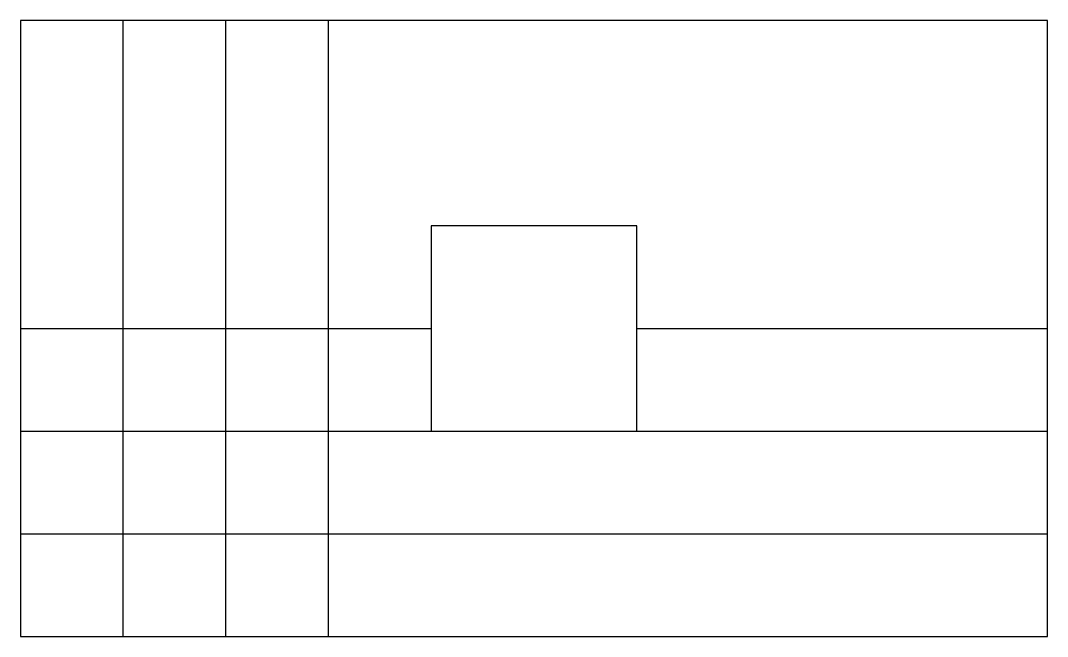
# Model space of a CAD drawing. Header units: metres. Extents: x 0 to 500, y 0 to 300.
import ezdxf

# ---------------------------------------------------------------- set-up
doc = ezdxf.new("R2010")
doc.units = ezdxf.units.M
doc.layers.add('LAJE_CONTORNO', color=4, linetype='Continuous')
doc.layers.add('LAJE_NERVURA', color=2, linetype='Continuous')

msp = doc.modelspace()

# ---------------------------------------------------------------- linework, layer by layer
at = {"layer": 'LAJE_CONTORNO'}
for points in [[(0, 0), (500, 0), (500, 300), (0, 300)], [(200, 100), (300, 100), (300, 200), (200, 200)]]:
    msp.add_lwpolyline(points, close=True, dxfattribs=at)
at = {"layer": 'LAJE_NERVURA'}
for points in [[(50, 0), (50, 300)], [(100, 0), (100, 300)], [(150, 0), (150, 300)], [(0, 150), (200, 150)], [(300, 150), (500, 150)], [(0, 100), (200, 100)], [(200, 100), (300, 100)], [(300, 100), (500, 100)], [(0, 50), (500, 50)]]:
    msp.add_lwpolyline(points, dxfattribs=at)

doc.saveas('drawing.dxf')
